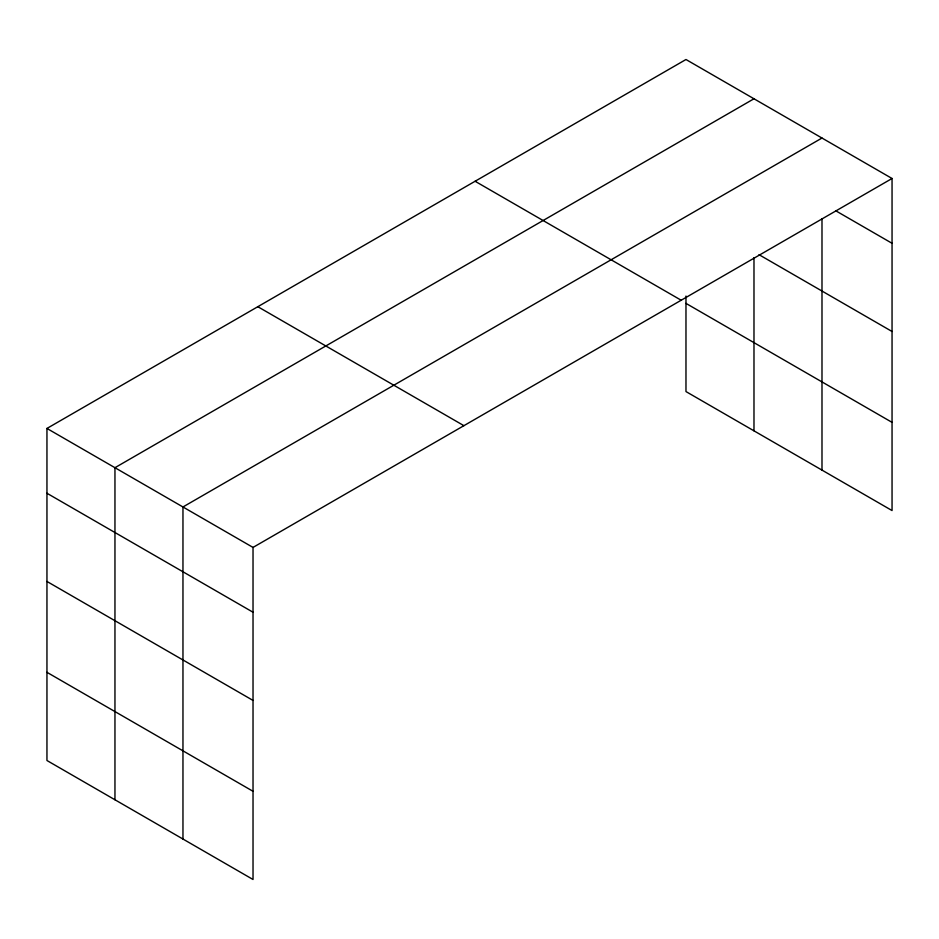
<?xml version="1.0" encoding="UTF-8"?>
<svg xmlns="http://www.w3.org/2000/svg" width="939" height="939" viewBox="0 0 939 939"><rect width="100%" height="100%" fill="white"/><g stroke="black" fill="none" stroke-linecap="round" stroke-linejoin="round"><path stroke-width="1.41" d="M892.05 178.492L685.975 59.509L46.95 428.442L46.95 760.508L253.025 879.491L253.025 547.425L892.05 178.492L892.05 510.558L685.975 391.575L685.975 296.055M821.989 218.74L821.989 470.099M753.982 98.771L114.957 467.704L114.957 799.77M821.989 138.033L182.964 506.966L182.964 839.032M835.745 210.782L892.05 243.295M759.017 254.68L892.05 331.49M475.099 181.262L681.174 300.234M685.975 303.379L892.05 422.362M257.826 306.701L463.901 425.672M46.95 428.442L253.025 547.425M46.95 493.257L253.025 612.228M46.95 581.452L253.025 700.424M46.95 672.312L253.025 791.295M753.982 257.638L753.982 430.837"/></g></svg>
